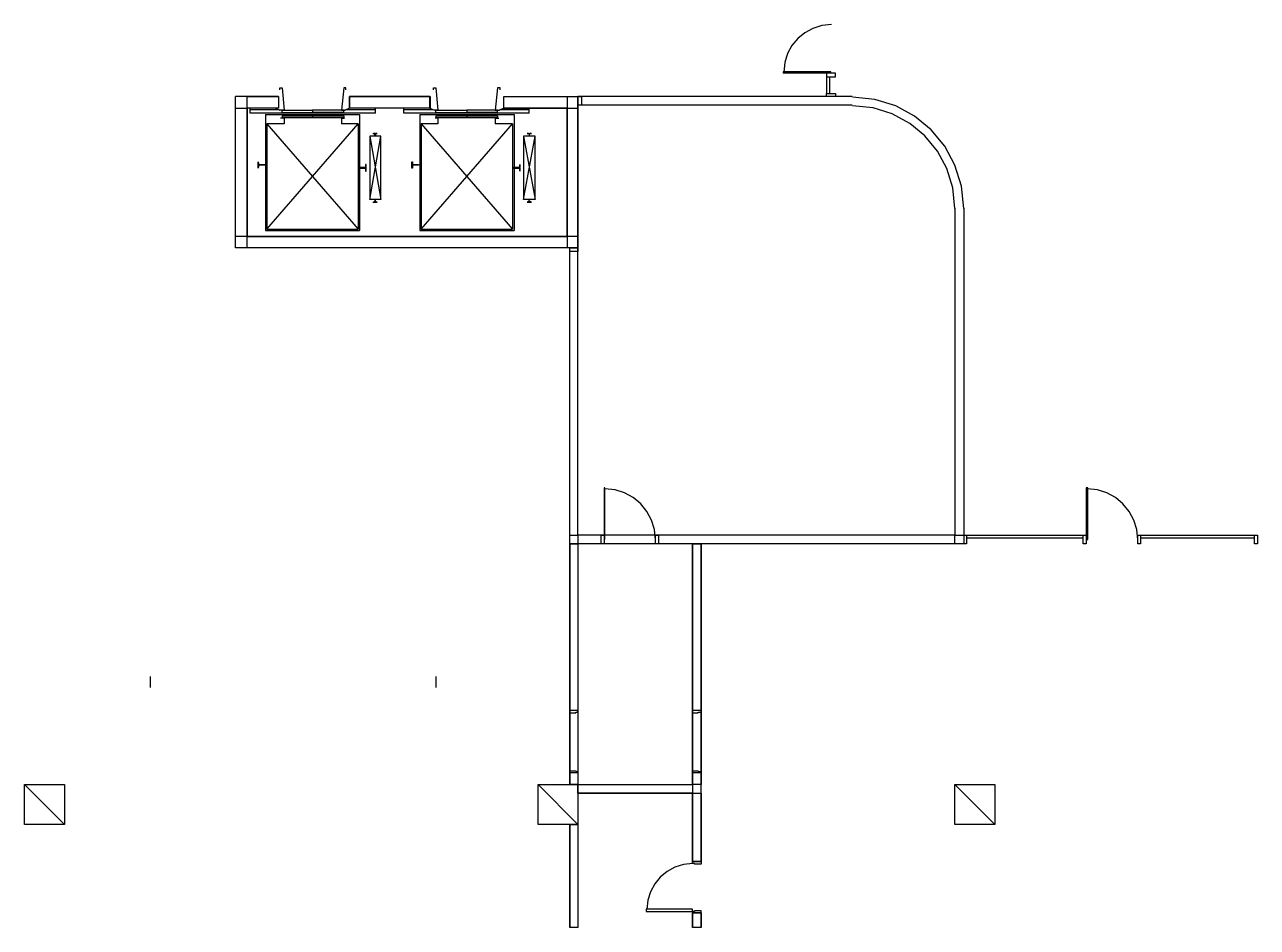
# Model space of a CAD drawing. Header units: millimetres. Extents: x -1062 to 473405, y -148599 to 38948.
# Drawn here: x 31128 to 52706, y -49780 to -33967 of the extents above; entities that cross this region are included whole.
import ezdxf

# ---------------------------------------------------------------- set-up
doc = ezdxf.new("R2010")
doc.units = ezdxf.units.MM
for name, color, linetype in [('COLUMN', 1, 'Continuous'), ('CORE_REF', 8, 'Continuous'), ('DOOR', 3, 'Continuous'), ('WALL', 7, 'Continuous'), ('WINDOW', 4, 'Continuous')]:
    doc.layers.add(name, color=color, linetype=linetype)

msp = doc.modelspace()

# ---------------------------------------------------------------- linework, layer by layer
at = {"layer": 'COLUMN'}
for p, q in [((31826.2, -47976.3), (31128, -47277.7)), ((31128, -47277.7), (31826.2, -47277.7)), ((31128, -47976.3), (31128, -47277.7)), ((31826.2, -47277.7), (31826.2, -47976.3)), ((40813, -47976.3), (40114.8, -47277.7)), ((40114.8, -47277.7), (40813, -47277.7)), ((40114.8, -47976.3), (40114.8, -47277.7)), ((40813, -47277.7), (40813, -47976.3)), ((48111.6, -47976.3), (47413.4, -47277.7)), ((47413.4, -47277.7), (48111.6, -47277.7)), ((47413.4, -47976.3), (47413.4, -47277.7)), ((48111.6, -47277.7), (48111.6, -47976.3)), ((31826.2, -47976.3), (31128, -47976.3)), ((40813, -47976.3), (40114.8, -47976.3)), ((48111.6, -47976.3), (47413.4, -47976.3))]:
    msp.add_line(p, q, dxfattribs=at)
at = {"layer": 'CORE_REF'}
for p, q in [((35596, -35109.8), (35596, -35071.7)), ((35596, -35071.7), (35634.1, -35071.7)), ((35634.1, -35071.7), (35672.2, -35465.5)), ((36713, -35071.7), (36675, -35465.5)), ((36751.1, -35071.7), (36713, -35071.7)), ((36751.1, -35109.8), (36751.1, -35071.7)), ((38287, -35109.8), (38287, -35071.7)), ((38287, -35071.7), (38325.1, -35071.7)), ((38325.1, -35071.7), (38363.2, -35465.5)), ((39404, -35071.7), (39365.9, -35465.5)), ((39454.8, -35071.7), (39404, -35071.7)), ((39454.8, -35109.8), (39454.8, -35071.7)), ((35075.6, -35516.3), (35075.6, -35427.4)), ((35075.6, -35452.8), (35583.3, -35452.8)), ((37271.5, -35516.3), (35075.6, -35516.3)), ((35342.2, -35541.7), (35342.2, -37573.9)), ((35342.2, -35541.7), (36992.3, -35541.7)), ((35519.9, -35427.4), (35596, -35465.5)), ((35596, -35465.5), (35596, -35452.8)), ((35672.2, -35465.5), (35596, -35465.5)), ((35634.1, -35503.6), (35634.1, -35465.5)), ((35634.1, -35465.5), (36167.2, -35465.5)), ((35634.1, -35503.6), (36167.2, -35503.6)), ((35634.1, -35567.1), (36167.2, -35567.1)), ((35634.1, -35567.1), (35634.1, -35592.5)), ((35634.1, -35592.5), (36167.2, -35592.5)), ((36713, -35465.5), (36167.2, -35465.5)), ((36167.2, -35465.5), (36167.2, -35503.6)), ((36713, -35503.6), (36167.2, -35503.6)), ((36167.2, -35567.1), (36713, -35567.1)), ((36167.2, -35567.1), (36167.2, -35592.5)), ((36167.2, -35592.5), (36713, -35592.5)), ((36675, -35465.5), (36738.4, -35465.5)), ((36713, -35503.6), (36713, -35465.5)), ((36713, -35567.1), (36713, -35592.5)), ((36814.6, -35427.4), (36738.4, -35465.5)), ((36738.4, -35465.5), (36738.4, -35452.8)), ((36763.8, -35452.8), (37271.5, -35452.8)), ((36992.3, -35541.7), (36992.3, -37573.9)), ((37271.5, -35516.3), (37271.5, -35427.4)), ((37766.6, -35516.3), (37766.6, -35427.4)), ((37766.6, -35452.8), (38274.3, -35452.8)), ((39962.5, -35516.3), (37766.6, -35516.3)), ((38045.8, -35541.7), (38045.8, -37573.9)), ((38045.8, -35541.7), (39695.9, -35541.7)), ((38223.5, -35427.4), (38299.7, -35465.5)), ((38299.7, -35465.5), (38299.7, -35452.8)), ((38363.2, -35465.5), (38299.7, -35465.5)), ((38325.1, -35503.6), (38325.1, -35465.5)), ((38325.1, -35465.5), (38870.9, -35465.5)), ((38325.1, -35503.6), (38870.9, -35503.6)), ((38325.1, -35567.1), (38870.9, -35567.1)), ((38325.1, -35567.1), (38325.1, -35592.5)), ((38325.1, -35592.5), (38870.9, -35592.5)), ((39404, -35465.5), (38870.9, -35465.5)), ((38870.9, -35465.5), (38870.9, -35503.6)), ((39404, -35503.6), (38870.9, -35503.6)), ((38870.9, -35567.1), (39404, -35567.1)), ((38870.9, -35567.1), (38870.9, -35592.5)), ((38870.9, -35592.5), (39404, -35592.5)), ((39365.9, -35465.5), (39442.1, -35465.5)), ((39404, -35503.6), (39404, -35465.5)), ((39404, -35567.1), (39404, -35592.5)), ((39518.2, -35427.4), (39442.1, -35465.5)), ((39442.1, -35465.5), (39442.1, -35452.8)), ((39454.8, -35452.8), (39962.5, -35452.8)), ((39695.9, -35541.7), (39695.9, -37573.9)), ((39962.5, -35516.3), (39962.5, -35427.4)), ((35367.6, -35706.8), (35367.6, -37548.5)), ((35672.2, -35706.8), (35367.6, -35706.8)), ((35367.6, -35706.8), (36966.9, -37548.5)), ((35367.6, -37548.5), (36966.9, -35706.8)), ((35672.2, -35605.2), (35608.7, -35605.2)), ((35672.2, -35605.2), (35672.2, -35706.8)), ((36675, -35605.2), (36725.7, -35605.2)), ((36675, -35605.2), (36675, -35706.8)), ((36966.9, -35706.8), (36675, -35706.8)), ((36966.9, -35706.8), (36966.9, -37548.5)), ((38071.2, -35706.8), (38071.2, -37548.5)), ((38363.2, -35706.8), (38071.2, -35706.8)), ((38071.2, -35706.8), (39670.6, -37548.5)), ((38071.2, -37548.5), (39670.6, -35706.8)), ((38363.2, -35605.2), (38312.4, -35605.2)), ((38363.2, -35605.2), (38363.2, -35706.8)), ((39365.9, -35605.2), (39429.4, -35605.2)), ((39365.9, -35605.2), (39365.9, -35706.8)), ((39670.6, -35706.8), (39365.9, -35706.8)), ((39670.6, -35706.8), (39670.6, -37548.5)), ((37170, -35922.7), (37360.4, -37027.7)), ((37360.4, -35922.7), (37170, -35922.7)), ((37170, -35922.7), (37170, -37027.7)), ((37170, -37027.7), (37360.4, -35922.7)), ((37220.8, -35871.9), (37296.9, -35871.9)), ((37258.9, -35871.9), (37233.5, -35871.9)), ((37258.9, -35884.6), (37258.9, -35871.9)), ((37258.9, -35897.3), (37258.9, -35884.6)), ((37258.9, -35922.7), (37258.9, -35897.3)), ((37271.5, -35922.7), (37258.9, -35922.7)), ((37296.9, -35871.9), (37271.5, -35871.9)), ((37271.5, -35871.9), (37271.5, -35884.6)), ((37271.5, -35897.3), (37271.5, -35884.6)), ((37271.5, -35897.3), (37271.5, -35922.7)), ((37360.4, -37027.7), (37360.4, -35922.7)), ((39861, -35922.7), (40064.1, -37027.7)), ((40064.1, -35922.7), (39861, -35922.7)), ((39861, -35922.7), (39861, -37027.7)), ((39861, -37027.7), (40064.1, -35922.7)), ((39924.4, -35871.9), (40000.6, -35871.9)), ((39949.8, -35871.9), (39924.4, -35871.9)), ((39962.5, -35884.6), (39949.8, -35871.9)), ((39975.2, -35871.9), (39962.5, -35884.6)), ((39962.5, -35884.6), (39962.5, -35897.3)), ((39962.5, -35897.3), (39962.5, -35922.7)), ((40000.6, -35871.9), (39975.2, -35871.9)), ((40064.1, -37027.7), (40064.1, -35922.7)), ((35215.2, -36367.3), (35227.9, -36418.1)), ((35215.2, -36481.6), (35215.2, -36367.3)), ((35227.9, -36430.8), (35215.2, -36481.6)), ((35227.9, -36418.1), (35253.3, -36418.1)), ((35253.3, -36430.8), (35227.9, -36430.8)), ((35253.3, -36418.1), (35266, -36418.1)), ((35266, -36430.8), (35253.3, -36430.8)), ((35266, -36418.1), (35329.5, -36418.1)), ((35329.5, -36430.8), (35266, -36430.8)), ((35329.5, -36418.1), (35329.5, -36430.8)), ((37093.8, -36418.1), (37093.8, -36468.9)), ((37106.5, -36418.1), (37093.8, -36418.1)), ((37106.5, -36532.4), (37106.5, -36418.1)), ((37906.2, -36481.6), (37906.2, -36367.3)), ((37906.2, -36367.3), (37918.9, -36367.3)), ((37918.9, -36367.3), (37918.9, -36418.1)), ((37918.9, -36418.1), (37957, -36418.1)), ((37957, -36430.8), (37918.9, -36430.8)), ((37918.9, -36430.8), (37918.9, -36481.6)), ((37957, -36418.1), (38020.4, -36418.1)), ((38020.4, -36430.8), (37957, -36430.8)), ((38020.4, -36418.1), (38020.4, -36430.8)), ((39797.5, -36418.1), (39797.5, -36468.9)), ((39797.5, -36532.4), (39797.5, -36418.1)), ((37055.8, -36468.9), (36992.3, -36468.9)), ((36992.3, -36468.9), (36992.3, -36481.6)), ((36992.3, -36481.6), (37055.8, -36481.6)), ((37093.8, -36468.9), (37055.8, -36468.9)), ((37055.8, -36481.6), (37093.8, -36481.6)), ((37093.8, -36481.6), (37093.8, -36532.4)), ((37093.8, -36532.4), (37106.5, -36532.4)), ((37918.9, -36481.6), (37906.2, -36481.6)), ((39746.7, -36468.9), (39683.3, -36468.9)), ((39683.3, -36468.9), (39683.3, -36481.6)), ((39683.3, -36481.6), (39746.7, -36481.6)), ((39759.4, -36468.9), (39746.7, -36468.9)), ((39746.7, -36481.6), (39759.4, -36481.6)), ((39784.8, -36468.9), (39759.4, -36468.9)), ((39759.4, -36481.6), (39784.8, -36481.6)), ((39797.5, -36468.9), (39784.8, -36468.9)), ((39784.8, -36481.6), (39797.5, -36481.6)), ((39797.5, -36481.6), (39797.5, -36532.4)), ((37360.4, -37027.7), (37170, -37027.7)), ((37220.8, -37078.5), (37296.9, -37078.5)), ((37258.9, -37065.8), (37233.5, -37078.5)), ((37271.5, -37027.7), (37258.9, -37027.7)), ((37258.9, -37027.7), (37258.9, -37053.1)), ((37258.9, -37053.1), (37258.9, -37065.8)), ((37271.5, -37053.1), (37271.5, -37027.7)), ((37271.5, -37065.8), (37271.5, -37053.1)), ((37296.9, -37078.5), (37271.5, -37065.8)), ((40064.1, -37027.7), (39861, -37027.7)), ((39949.8, -37065.8), (39924.4, -37078.5)), ((39924.4, -37078.5), (40000.6, -37078.5)), ((39962.5, -37065.8), (39949.8, -37065.8)), ((39962.5, -37053.1), (39962.5, -37027.7)), ((39962.5, -37065.8), (39962.5, -37053.1)), ((39975.2, -37065.8), (39962.5, -37065.8)), ((40000.6, -37078.5), (39975.2, -37065.8)), ((35342.2, -37573.9), (36992.3, -37573.9)), ((35367.6, -37548.5), (36966.9, -37548.5)), ((38045.8, -37573.9), (39695.9, -37573.9)), ((38071.2, -37548.5), (39670.6, -37548.5))]:
    msp.add_line(p, q, dxfattribs=at)
at = {"layer": 'DOOR'}
for p, q in [((44925.6, -34032.1), (44784.4, -34108.8)), ((45081.7, -33983.6), (44925.6, -34032.1)), ((45249.2, -33966.7), (45081.7, -33983.6)), ((44661.3, -34210.4), (44559.8, -34333.5)), ((44784.4, -34108.8), (44661.3, -34210.4)), ((44483.2, -34474.8), (44434.7, -34631)), ((44559.8, -34333.5), (44483.2, -34474.8)), ((44434.7, -34631), (44417.8, -34798.7)), ((45242.9, -34792.3), (44405.1, -34792.3)), ((44405.1, -34792.3), (44405.1, -34817.7)), ((45319.1, -34817.7), (44405.1, -34817.7)), ((45319.1, -34817.7), (45166.7, -34817.7)), ((45166.7, -34817.7), (45166.7, -34881.2)), ((45166.7, -34881.2), (45319.1, -34881.2)), ((45242.9, -34817.7), (45242.9, -34792.3)), ((45319.1, -34881.2), (45319.1, -34817.7)), ((41282.6, -42082.9), (41269.9, -42082.9)), ((41269.9, -42082.9), (41269.9, -42984.6)), ((41282.6, -42984.6), (41282.6, -42082.9)), ((41464.9, -42115.5), (41286.1, -42095.6)), ((41631.3, -42168.8), (41464.9, -42115.5)), ((41781.6, -42251.9), (41631.3, -42168.8)), ((41912.5, -42361.3), (41781.6, -42251.9)), ((49736.3, -42082.9), (49710.9, -42082.9)), ((49710.9, -42082.9), (49710.9, -42984.6)), ((49905.9, -42115.5), (49727.1, -42095.6)), ((49736.3, -42984.6), (49736.3, -42082.9)), ((50072.3, -42168.8), (49905.9, -42115.5)), ((50222.6, -42251.9), (50072.3, -42168.8)), ((50353.5, -42361.3), (50222.6, -42251.9)), ((42020.4, -42493.5), (41912.5, -42361.3)), ((42101.8, -42644.8), (42020.4, -42493.5)), ((50461.4, -42493.5), (50353.5, -42361.3)), ((50542.8, -42644.8), (50461.4, -42493.5)), ((42153.2, -42811.9), (42101.8, -42644.8)), ((50594.2, -42811.9), (50542.8, -42644.8)), ((41219.1, -43060.9), (41219.1, -42908.4)), ((41219.1, -42908.4), (41269.9, -42908.4)), ((41269.9, -42908.4), (41269.9, -43060.9)), ((42171.1, -42991), (42153.2, -42811.9)), ((42171.1, -43060.9), (42171.1, -42908.4)), ((42171.1, -42908.4), (42221.9, -42908.4)), ((42221.9, -42908.4), (42221.9, -43060.9)), ((49660.1, -43060.9), (49660.1, -42908.4)), ((49660.1, -42908.4), (49710.9, -42908.4)), ((49710.9, -42908.4), (49710.9, -43060.9)), ((50612.1, -42991), (50594.2, -42811.9)), ((50612.1, -43060.9), (50612.1, -42908.4)), ((50612.1, -42908.4), (50662.9, -42908.4)), ((50662.9, -42908.4), (50662.9, -43060.9)), ((41269.9, -43060.9), (41219.1, -43060.9)), ((41269.9, -42984.6), (41282.6, -42984.6)), ((42221.9, -43060.9), (42171.1, -43060.9)), ((49710.9, -43060.9), (49660.1, -43060.9)), ((49710.9, -42984.6), (49736.3, -42984.6)), ((50662.9, -43060.9), (50612.1, -43060.9)), ((40813, -45982.2), (40673.3, -45982.2)), ((40673.3, -45982.2), (40673.3, -46020.3)), ((40673.3, -46020.3), (40774.9, -46020.3)), ((40774.9, -46020.3), (40774.9, -46007.6)), ((40774.9, -46007.6), (40813, -46007.6)), ((40813, -46007.6), (40813, -45982.2)), ((42970.8, -45982.2), (42818.5, -45982.2)), ((42818.5, -45982.2), (42818.5, -46020.3)), ((42818.5, -46020.3), (42920, -46020.3)), ((42920, -46020.3), (42920, -46007.6)), ((42920, -46007.6), (42970.8, -46007.6)), ((42970.8, -46007.6), (42970.8, -45982.2)), ((40673.3, -47074.5), (40673.3, -47036.4)), ((40673.3, -47036.4), (40774.9, -47036.4)), ((40774.9, -47036.4), (40774.9, -47049.1)), ((42818.5, -47074.5), (42818.5, -47036.4)), ((42818.5, -47036.4), (42920, -47036.4)), ((42920, -47036.4), (42920, -47049.1)), ((40813, -47074.5), (40673.3, -47074.5)), ((40774.9, -47049.1), (40813, -47049.1)), ((40813, -47049.1), (40813, -47074.5)), ((42970.8, -47074.5), (42818.5, -47074.5)), ((42920, -47049.1), (42970.8, -47049.1)), ((42970.8, -47049.1), (42970.8, -47074.5)), ((42511.1, -48725.5), (42374.2, -48799.9)), ((42662.4, -48678.5), (42511.1, -48725.5)), ((42824.8, -48662.1), (42662.4, -48678.5)), ((42818.5, -48662.1), (42818.5, -48624)), ((42856.6, -48662.1), (42818.5, -48662.1)), ((42856.6, -48674.8), (42856.6, -48662.1)), ((42970.8, -48674.8), (42856.6, -48674.8)), ((42970.8, -48624), (42970.8, -48674.8)), ((42254.9, -48898.4), (42156.5, -49017.7)), ((42374.2, -48799.9), (42254.9, -48898.4)), ((42082.2, -49154.7), (42035.2, -49306.1)), ((42156.5, -49017.7), (42082.2, -49154.7)), ((42035.2, -49306.1), (42018.8, -49468.7)), ((42818.5, -49462.3), (42006.1, -49462.3)), ((42006.1, -49462.3), (42006.1, -49500.4)), ((42006.1, -49500.4), (42818.5, -49500.4)), ((42818.5, -49500.4), (42818.5, -49462.3)), ((42856.6, -49500.4), (42818.5, -49500.4)), ((42818.5, -49500.4), (42818.5, -49525.8)), ((42856.6, -49487.7), (42856.6, -49500.4)), ((42970.8, -49487.7), (42856.6, -49487.7)), ((42970.8, -49525.8), (42970.8, -49487.7))]:
    msp.add_line(p, q, dxfattribs=at)
at = {"layer": 'WALL'}
for p, q in [((34821.8, -37878.7), (34821.8, -35224.2)), ((35570.7, -35224.2), (34821.8, -35224.2)), ((35570.7, -35224.2), (35570.7, -35427.4)), ((38223.5, -35224.2), (36814.6, -35224.2)), ((36814.6, -35224.2), (36814.6, -35427.4)), ((38223.5, -35427.4), (38223.5, -35224.2)), ((39518.2, -35427.4), (39518.2, -35224.2)), ((39518.2, -35224.2), (40813, -35224.2)), ((40813, -35224.2), (40813, -37878.7)), ((35570.7, -35427.4), (35024.8, -35427.4)), ((35024.8, -37675.5), (35024.8, -35427.4)), ((38223.5, -35427.4), (36814.6, -35427.4)), ((39518.2, -35427.4), (40622.6, -35427.4)), ((40622.6, -35427.4), (40622.6, -37675.5)), ((40622.6, -37675.5), (35024.8, -37675.5)), ((40813, -37878.7), (34821.8, -37878.7)), ((40673.3, -43060.9), (40673.3, -47277.7)), ((40813, -43060.9), (40813, -47277.7)), ((42818.5, -43060.9), (42818.5, -47277.7)), ((42970.8, -48624), (42970.8, -43060.9)), ((33323.9, -45385.2), (33323.9, -45575.7)), ((38325.1, -45385.2), (38325.1, -45575.7)), ((40813, -47277.7), (42818.5, -47277.7)), ((40813, -47430.1), (42818.5, -47430.1)), ((42818.5, -47430.1), (42818.5, -48624)), ((40673.3, -47976.3), (40673.3, -49779.8)), ((40813, -47976.3), (40813, -49779.8)), ((42818.5, -48624), (42970.8, -48624)), ((42970.8, -49525.8), (42818.5, -49525.8)), ((42818.5, -49525.8), (42818.5, -49779.8)), ((42970.8, -49779.8), (42970.8, -49525.8))]:
    msp.add_line(p, q, dxfattribs=at)
for points in [[(35024.8, -35224.2), (35570.7, -35224.2), (35570.7, -35427.4), (35024.8, -35427.4), (35024.8, -35224.2)], [(38225, -35425), (38223.5, -35425), (38223.5, -35427.4), (36814.6, -35427.4), (36814.6, -35224.2), (38223.5, -35224.2), (38223.5, -35225), (38225, -35225), (38225, -35425)], [(39518.2, -35224.2), (40622.6, -35224.2), (40622.6, -35427.4), (39518.2, -35427.4), (39518.2, -35224.2)], [(34821.8, -35427.4), (35024.8, -35427.4), (35024.8, -37675.5), (34821.8, -37675.5), (34821.8, -35427.4)], [(40813, -35427.4), (40813, -37675.5), (40622.6, -37675.5), (40622.6, -35427.4), (40813, -35427.4)], [(40622.6, -37878.7), (35024.8, -37878.7), (35024.8, -37675.5), (40622.6, -37675.5), (40622.6, -37878.7)], [(40813, -43060.9), (40813, -47277.7), (40673.3, -47277.7), (40673.3, -43060.9), (40813, -43060.9)], [(42970.8, -43060.9), (42970.8, -47277.7), (42818.5, -47277.7), (42818.5, -43060.9), (42970.8, -43060.9)], [(40813, -47430.1), (40813, -47277.7), (42818.5, -47277.7), (42818.5, -47430.1), (40813, -47430.1)], [(42970.8, -47430.1), (42970.8, -48624), (42818.5, -48624), (42818.5, -47430.1), (42970.8, -47430.1)], [(40813, -47976.3), (40813, -49779.8), (40673.3, -49779.8), (40673.3, -47976.3), (40813, -47976.3)], [(42818.5, -49525.8), (42970.8, -49525.8), (42970.8, -49779.8), (42818.5, -49779.8), (42818.5, -49525.8)]]:
    msp.add_lwpolyline(points, close=True, dxfattribs=at)
at = {"layer": 'WINDOW'}
for p, q in [((45166.7, -34817.7), (45166.7, -35173.3)), ((45217.5, -34881.2), (45217.5, -35173.3)), ((45611, -35224.2), (40813, -35224.2)), ((40813, -35376.6), (40813, -35224.2)), ((40813, -35224.2), (40876.4, -35224.2)), ((40813, -42908.4), (40813, -35376.6)), ((45611, -35376.6), (40813, -35376.6)), ((40876.4, -35376.6), (40813, -35376.6)), ((40876.4, -35224.2), (40876.4, -35376.6)), ((45166.7, -35224.2), (45166.7, -35173.3)), ((45166.7, -35173.3), (45319.1, -35173.3)), ((45319.1, -35224.2), (45166.7, -35224.2)), ((45319.1, -35173.3), (45319.1, -35224.2)), ((46010, -35276.5), (45617.3, -35236.9)), ((46375.8, -35390.1), (46010, -35276.5)), ((45979.3, -35425.8), (45617.3, -35389.3)), ((46316.5, -35530.5), (45979.3, -35425.8)), ((46621.6, -35696.2), (46316.5, -35530.5)), ((46706.7, -35569.8), (46375.8, -35390.1)), ((46995.1, -35807.9), (46706.7, -35569.8)), ((46887.4, -35915.7), (46621.6, -35696.2)), ((47233, -36096.4), (46995.1, -35807.9)), ((47106.7, -36181.7), (46887.4, -35915.7)), ((47272.3, -36486.9), (47106.7, -36181.7)), ((47412.6, -36427.6), (47233, -36096.4)), ((47526.2, -36793.6), (47412.6, -36427.6)), ((47376.9, -36824.3), (47272.3, -36486.9)), ((47413.4, -37186.5), (47376.9, -36824.3)), ((47565.8, -37186.5), (47526.2, -36793.6)), ((47413.4, -37180.2), (47413.4, -42908.4)), ((47565.8, -37180.2), (47565.8, -43060.9)), ((40673.3, -43060.9), (40673.3, -37878.7)), ((40673.3, -37942.2), (40673.3, -37878.7)), ((40673.3, -37878.7), (40813, -37878.7)), ((40813, -37942.2), (40673.3, -37942.2)), ((40813, -37878.7), (40813, -37942.2)), ((40673.3, -43060.9), (40673.3, -42908.4)), ((40673.3, -42908.4), (40813, -42908.4)), ((47413.4, -42908.4), (40813, -42908.4)), ((40813, -42908.4), (40813, -43060.9)), ((47413.4, -43060.9), (47413.4, -42908.4)), ((47413.4, -42908.4), (47565.8, -42908.4)), ((47565.8, -42908.4), (47565.8, -43060.9)), ((47565.8, -42908.4), (47616.5, -42908.4)), ((47616.5, -42908.4), (47616.5, -43060.9)), ((47616.5, -42908.4), (49660.1, -42908.4)), ((50662.9, -42908.4), (52655.7, -42908.4)), ((52655.7, -43060.9), (52655.7, -42908.4)), ((52655.7, -42908.4), (52706.5, -42908.4)), ((52706.5, -42908.4), (52706.5, -43060.9)), ((47565.8, -43060.9), (40673.3, -43060.9)), ((40813, -43060.9), (40673.3, -43060.9)), ((47565.8, -43060.9), (47413.4, -43060.9)), ((47616.5, -43060.9), (47565.8, -43060.9)), ((47616.5, -42959.2), (49660.1, -42959.2)), ((50662.9, -42959.2), (52655.7, -42959.2)), ((52706.5, -43060.9), (52655.7, -43060.9))]:
    msp.add_line(p, q, dxfattribs=at)

doc.saveas('drawing.dxf')
